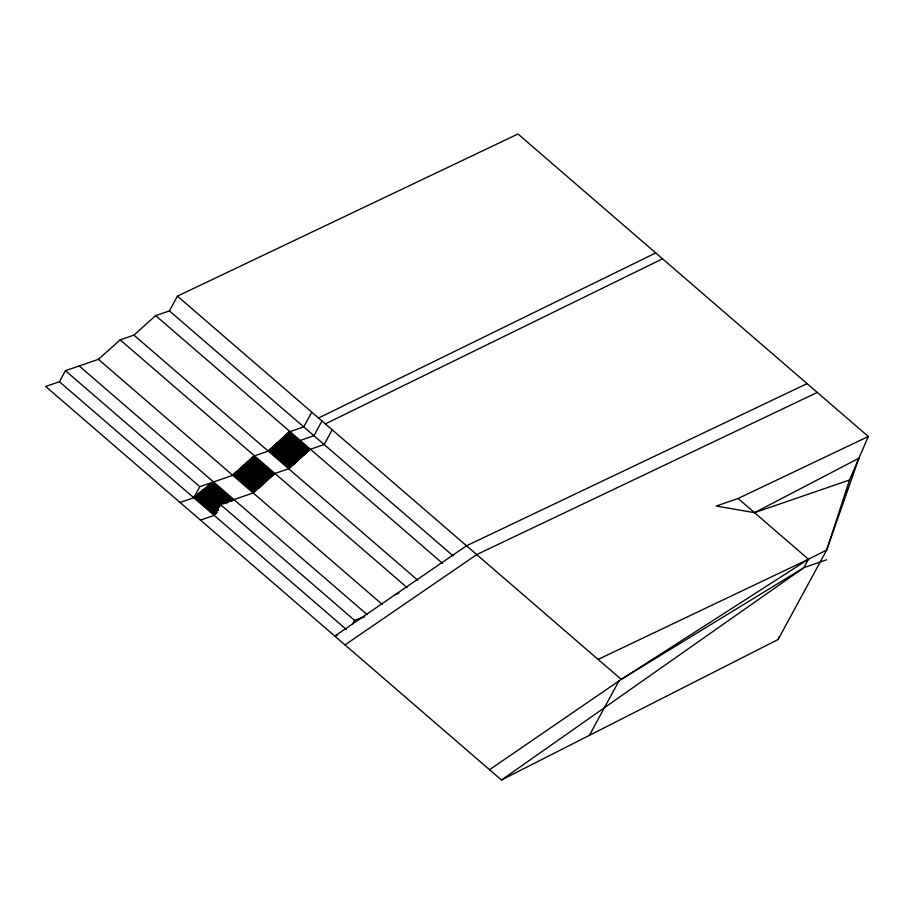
<?xml version="1.0" encoding="UTF-8"?>
<svg xmlns="http://www.w3.org/2000/svg" width="914" height="914" viewBox="0 0 914 914"><rect width="100%" height="100%" fill="white"/><g stroke="black" fill="none" stroke-linecap="round" stroke-linejoin="round"><path stroke-width="1.37" d="M778.088 639.526L826.702 550L849.529 479.987L868.3 436.492L517.987 133.992L177.419 296.147L169.41 310.909L155.666 315.627L133.912 335.118L120.18 339.848L98.426 359.328L65.454 370.673L59.444 381.744L45.7 386.462L501.455 780.008L778.088 639.526L778.968 636.852M180.047 502.472L193.779 497.753L199.789 486.671L232.773 475.337L254.526 455.846M195.402 496.074L215.807 513.691L214.55 514.685L194.145 497.067L212.665 482.249L233.07 499.867L232.693 500.564L212.288 482.946M232.773 475.337L253.658 456.143L268.259 451.128L290.012 431.637M274.931 473.475L253.178 492.954L220.205 504.3L214.173 515.382L200.452 520.089M268.259 451.128L289.155 431.934L303.756 426.918L311.765 412.157M253.178 492.954L274.074 473.76L288.664 468.745L310.417 449.265M288.664 468.745L309.56 449.551L324.162 444.535L332.17 429.774M321.968 420.966L313.959 435.727L300.215 440.445M352.598 623.896L354.541 620.309L364.709 616.801M395.316 594.603L398.87 593.06M589.393 735.347L618.915 680.987M868.3 436.492L738.101 498.484L716.176 506.025L754.518 512.674L858.909 458.245L826.702 550L808.467 559.254L803.932 567.617L501.455 780.008M196.67 495.879L212.471 482.821M193.791 497.742L212.425 482.832M345.001 644.907L476.72 554.592L817.287 392.437M489.516 769.702L621.246 679.388L808.467 559.254L738.101 498.484M318.563 418.029L655.726 252.938M325.373 423.902L662.536 258.811M807.085 383.629L466.517 545.784L334.798 636.098L337.289 635.241M598.11 659.417L808.467 559.254M754.518 512.674L849.529 479.987M826.633 559.802L803.932 567.617L621.246 679.388L177.419 296.147M169.41 310.909L453.127 555.895M155.666 315.627L442.616 563.412M289.155 431.934L309.56 449.551M288.653 432.859L309.058 450.476M287.784 433.156L308.189 450.773M287.282 434.081L307.687 451.699M286.436 434.367L306.841 451.984M285.933 435.293L306.35 452.91M285.077 435.59L305.482 453.207M284.574 436.504L304.99 454.132M283.717 436.801L304.134 454.429M283.226 437.726L303.631 455.343M282.369 438.023L302.774 455.64M281.866 438.949L302.271 456.566M281.009 439.234L301.414 456.863M280.507 440.16L300.912 457.777M279.65 440.457L300.055 458.074M279.147 441.382L299.552 458.999M278.29 441.668L298.695 459.296M277.787 442.593L298.192 460.222M276.931 442.89L297.336 460.507M276.428 443.816L296.833 461.433M275.571 444.113L295.976 461.73M275.068 445.027L295.473 462.655M274.211 445.324L294.616 462.941M273.709 446.249L294.125 463.866M272.852 446.546L293.268 464.163M272.361 447.46L292.766 465.089M271.504 447.757L291.909 465.386M271.001 448.683L291.406 466.3M270.144 448.98L290.549 466.597M269.641 449.894L290.046 467.522M268.762 450.202L289.167 467.819M133.912 335.118L417.641 580.116M120.18 339.848L407.118 587.622M253.658 456.143L274.074 473.76M253.167 457.069L273.572 474.686M252.287 457.366L272.692 474.983M251.784 458.291L272.201 475.908M250.95 458.577L271.355 476.205M250.447 459.502L270.852 477.119M249.591 459.799L269.996 477.416M249.088 460.725L269.493 478.342M248.231 461.01L268.636 478.639M247.728 461.936L268.133 479.553M246.871 462.233L267.276 479.85M246.369 463.158L266.774 480.775M245.512 463.444L265.917 481.072M245.009 464.369L265.414 481.986M244.152 464.666L264.557 482.284M243.65 465.592L264.066 483.209M242.793 465.889L263.209 483.506M242.301 466.803L262.706 484.431M241.445 467.1L261.85 484.717M240.942 468.025L261.347 485.642M240.085 468.322L260.49 485.94M239.582 469.236L259.987 486.865M238.725 469.533L259.13 487.151M238.223 470.459L258.628 488.076M237.366 470.756L257.771 488.373M236.863 471.67L257.268 489.298M236.006 471.967L256.411 489.596M235.504 472.892L255.909 490.51M234.647 473.189L255.052 490.807M234.144 474.115L254.549 491.732M233.264 474.412L253.681 492.029M98.426 359.328L382.143 604.325M79.187 365.943L367.211 614.654M211.42 483.243L231.825 500.861L231.448 501.558L211.043 483.929M210.197 484.226L229.528 500.918M209.82 484.911L229.151 501.615M208.963 485.208L228.294 501.9M208.586 485.905L227.917 502.597M207.729 486.202L225.987 501.969M207.352 486.888L226.683 503.58M206.495 487.185L224.753 502.951M206.118 487.882L224.387 503.648M205.262 488.167L223.519 503.934M204.885 488.864L222.079 503.705M204.028 489.161L221.222 504.002M203.662 489.847L220.845 504.688M65.454 370.673L199.789 486.671M220.205 504.3L354.541 620.309M202.794 490.144L221.062 505.91M202.428 490.841L219.611 505.682M201.571 491.138L219.828 506.904M201.194 491.823L218.377 506.664M200.337 492.12L218.595 507.887M199.96 492.817L218.218 508.584M199.103 493.103L218.435 509.806M198.726 493.8L218.058 510.492M197.87 494.097L217.201 510.789M197.493 494.782L216.824 511.486M196.636 495.08L217.041 512.708M196.259 495.776L216.664 513.394M195.025 496.759L215.43 514.388M59.444 381.744L346.383 629.518"/></g></svg>
